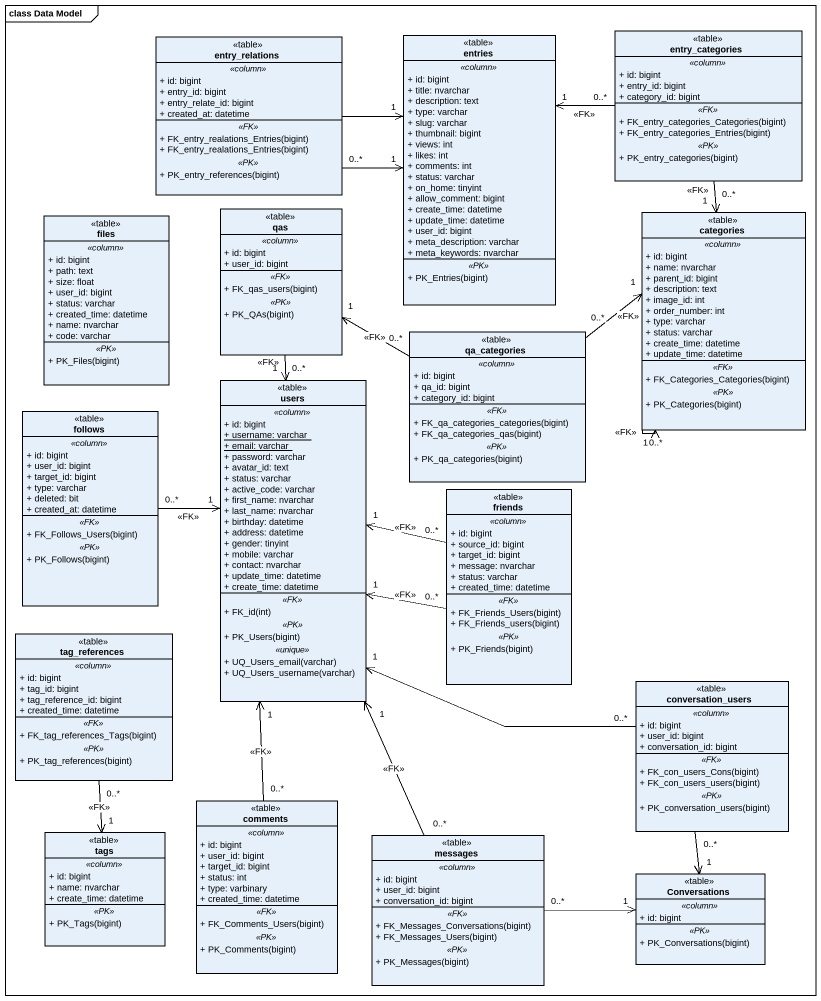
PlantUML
@startuml
mainframe class Data Model
hide circle
hide empty members
skinparam classAttributeIconSize 0
class entry_relations <<table>> {
  .. <<column>> ..
  + id: bigint
  + entry_id: bigint
  + entry_relate_id: bigint
  + created_at: datetime
  .. <<FK>> ..
  + FK_entry_realations_Entries(bigint)
  + FK_entry_realations_Entries(bigint)
  .. <<PK>> ..
  + PK_entry_references(bigint)
}
class entries <<table>> {
  .. <<column>> ..
  + id: bigint
  + title: nvarchar
  + description: text
  + type: varchar
  + slug: varchar
  + thumbnail: bigint
  + views: int
  + likes: int
  + comments: int
  + status: varchar
  + on_home: tinyint
  + allow_comment: bigint
  + create_time: datetime
  + update_time: datetime
  + user_id: bigint
  + meta_description: varchar
  + meta_keywords: nvarchar
  .. <<PK>> ..
  + PK_Entries(bigint)
}
class entry_categories <<table>> {
  .. <<column>> ..
  + id: bigint
  + entry_id: bigint
  + category_id: bigint
  .. <<FK>> ..
  + FK_entry_categories_Categories(bigint)
  + FK_entry_categories_Entries(bigint)
  .. <<PK>> ..
  + PK_entry_categories(bigint)
}
class files <<table>> {
  .. <<column>> ..
  + id: bigint
  + path: text
  + size: float
  + user_id: bigint
  + status: varchar
  + created_time: datetime
  + name: nvarchar
  + code: varchar
  .. <<PK>> ..
  + PK_Files(bigint)
}
class qas <<table>> {
  .. <<column>> ..
  + id: bigint
  + user_id: bigint
  .. <<FK>> ..
  + FK_qas_users(bigint)
  .. <<PK>> ..
  + PK_QAs(bigint)
}
class categories <<table>> {
  .. <<column>> ..
  + id: bigint
  + name: nvarchar
  + parent_id: bigint
  + description: text
  + image_id: int
  + order_number: int
  + type: varchar
  + status: varchar
  + create_time: datetime
  + update_time: datetime
  .. <<FK>> ..
  + FK_Categories_Categories(bigint)
  .. <<PK>> ..
  + PK_Categories(bigint)
}
class qa_categories <<table>> {
  .. <<column>> ..
  + id: bigint
  + qa_id: bigint
  + category_id: bigint
  .. <<FK>> ..
  + FK_qa_categories_categories(bigint)
  + FK_qa_categories_qas(bigint)
  .. <<PK>> ..
  + PK_qa_categories(bigint)
}
class users <<table>> {
  .. <<column>> ..
  + id: bigint
  {static} + username: varchar
  {static} + email: varchar
  + password: varchar
  + avatar_id: text
  + status: varchar
  + active_code: varchar
  + first_name: nvarchar
  + last_name: nvarchar
  + birthday: datetime
  + address: datetime
  + gender: tinyint
  + mobile: varchar
  + contact: nvarchar
  + update_time: datetime
  + create_time: datetime
  .. <<FK>> ..
  + FK_id(int)
  .. <<PK>> ..
  + PK_Users(bigint)
  .. <<unique>> ..
  + UQ_Users_email(varchar)
  + UQ_Users_username(varchar)
}
class follows <<table>> {
  .. <<column>> ..
  + id: bigint
  + user_id: bigint
  + target_id: bigint
  + type: varchar
  + deleted: bit
  + created_at: datetime
  .. <<FK>> ..
  + FK_Follows_Users(bigint)
  .. <<PK>> ..
  + PK_Follows(bigint)
}
class friends <<table>> {
  .. <<column>> ..
  + id: bigint
  + source_id: bigint
  + target_id: bigint
  + message: nvarchar
  + status: varchar
  + created_time: datetime
  .. <<FK>> ..
  + FK_Friends_Users(bigint)
  + FK_Friends_users(bigint)
  .. <<PK>> ..
  + PK_Friends(bigint)
}
class tag_references <<table>> {
  .. <<column>> ..
  + id: bigint
  + tag_id: bigint
  + tag_reference_id: bigint
  + created_time: datetime
  .. <<FK>> ..
  + FK_tag_references_Tags(bigint)
  .. <<PK>> ..
  + PK_tag_references(bigint)
}
class conversation_users <<table>> {
  .. <<column>> ..
  + id: bigint
  + user_id: bigint
  + conversation_id: bigint
  .. <<FK>> ..
  + FK_con_users_Cons(bigint)
  + FK_con_users_users(bigint)
  .. <<PK>> ..
  + PK_conversation_users(bigint)
}
class comments <<table>> {
  .. <<column>> ..
  + id: bigint
  + user_id: bigint
  + target_id: bigint
  + status: int
  + type: varbinary
  + created_time: datetime
  .. <<FK>> ..
  + FK_Comments_Users(bigint)
  .. <<PK>> ..
  + PK_Comments(bigint)
}
class tags <<table>> {
  .. <<column>> ..
  + id: bigint
  + name: nvarchar
  + create_time: datetime
  .. <<PK>> ..
  + PK_Tags(bigint)
}
class messages <<table>> {
  .. <<column>> ..
  + id: bigint
  + user_id: bigint
  + conversation_id: bigint
  .. <<FK>> ..
  + FK_Messages_Conversations(bigint)
  + FK_Messages_Users(bigint)
  .. <<PK>> ..
  + PK_Messages(bigint)
}
class Conversations <<table>> {
  .. <<column>> ..
  + id: bigint
  .. <<PK>> ..
  + PK_Conversations(bigint)
}
entry_relations -right-> "1" entries
entry_relations "0..*" -right-> "1" entries
entry_categories "0..*" -left-> "1" entries : <<FK>>
entry_categories "0..*" --> "1" categories : <<FK>>
qas "0..*" --> "1" users : <<FK>>
categories "0..*" --> "1" categories : <<FK>>
qa_categories "0..*" -left-> "1" qas : <<FK>>
qa_categories "0..*" -right-> "1" categories : <<FK>>
follows "0..*" -right-> "1" users : <<FK>>
friends "0..*" -left-> "1" users : <<FK>>
friends "0..*" -left-> "1" users : <<FK>>
tag_references "0..*" --> "1" tags : <<FK>>
conversation_users "0..*" -left-> "1" users
conversation_users "0..*" --> "1" Conversations
comments "0..*" -up-> "1" users : <<FK>>
messages "0..*" -up-> "1" users : <<FK>>
messages "0..*" -right-> "1" Conversations
@enduml
